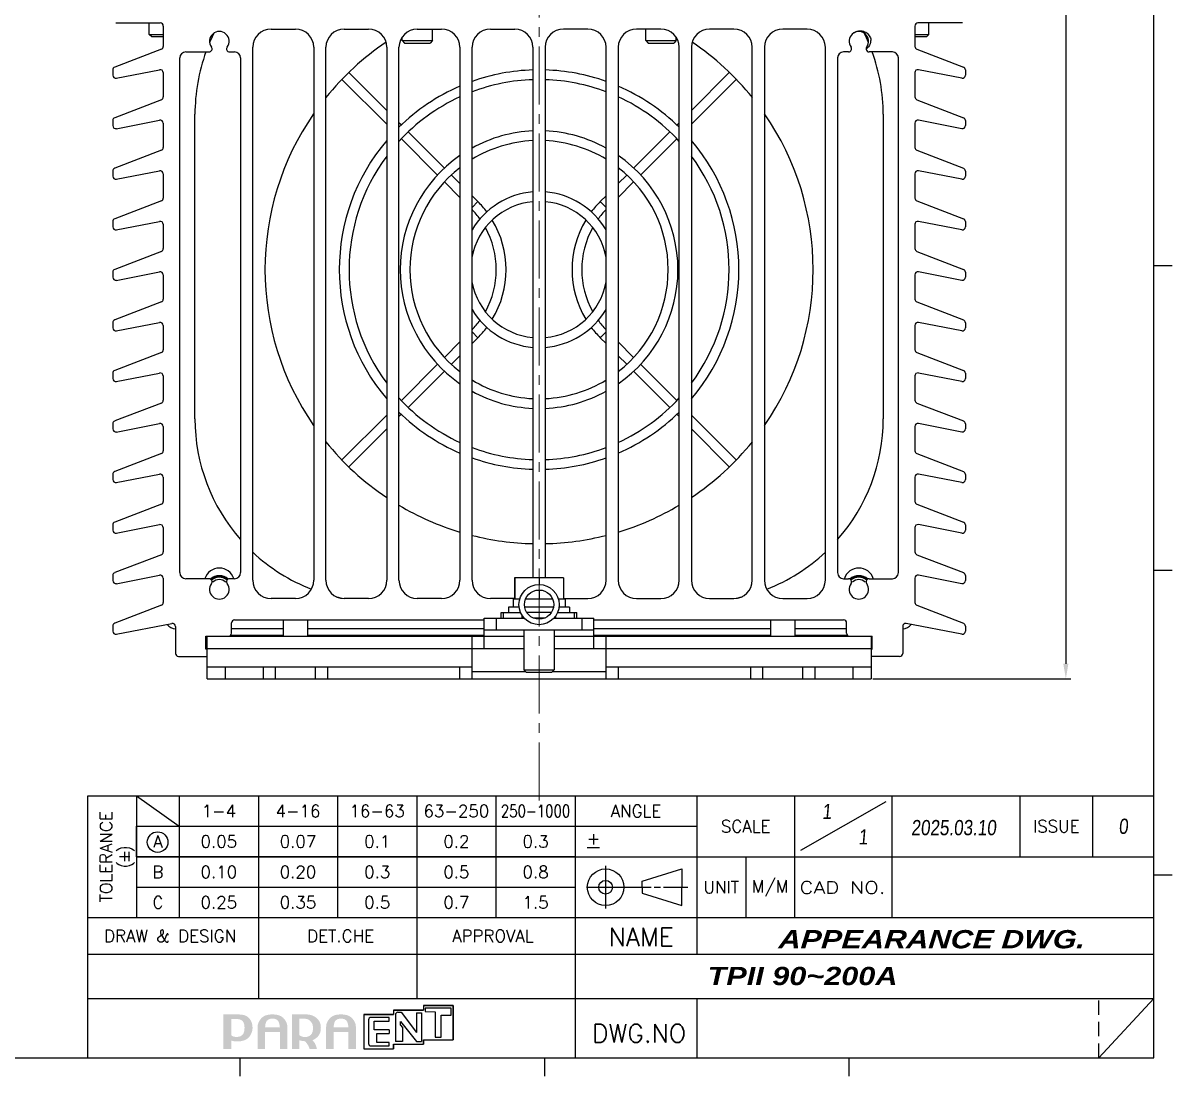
# Model space of a CAD drawing. Header units: millimetres. Extents: x 12659 to 13466, y -343 to 215.
# Drawn here: x 13277.3 to 13465.9, y -342.2 to -169.3 of the extents above; entities that cross this region are included whole.
import ezdxf
from ezdxf.enums import TextEntityAlignment as Align

# ---------------------------------------------------------------- set-up
doc = ezdxf.new("R2010")
doc.units = ezdxf.units.MM
doc.header["$PDMODE"] = 3
doc.header["$PDSIZE"] = 1
for name, pattern in [('CENTER2', [28.575, 19.05, -3.175, 3.175, -3.175]), ('CENTERX2', [101.6, 63.5, -12.7, 12.7, -12.7]), ('HIDDEN', [3.525, 2.35, -1.175])]:
    doc.linetypes.add(name, pattern=pattern)
doc.layers.get('0').update_dxf_attribs({"linetype": 'CONTINUOUS'})
doc.layers.get('Defpoints').update_dxf_attribs({"linetype": 'CONTINUOUS'})
doc.layers.add('3', color=112, linetype='CENTERX2', lineweight=15)
doc.layers.add('Dim', color=1, linetype='CONTINUOUS')
doc.styles.add('N', font='arialbi.ttf', dxfattribs={"width": 0.8, "oblique": 5})
doc.styles.add('OMI-1', font='arial.ttf', dxfattribs={"oblique": 1})
doc.styles.add('SIM', font='simplex')
doc.dimstyles.new('1', dxfattribs={"dimtxt": 4, "dimasz": 2.5, "dimexe": 0.8, "dimexo": 0.3, "dimgap": 0.5, "dimtad": 1, "dimtoh": 1, "dimdec": 1, "dimzin": 0, "dimdsep": 46, "dimtxsty": 'OMI-1', "dimcen": 0, "dimclrd": 256, "dimclre": 256, "dimclrt": 256, "dimadec": 0, "dimazin": 0, "dimtfac": 0.8, "dimtdec": 1, "dimtix": 1, "dimtmove": 0, "dimatfit": 3, "dimfxl": 1, "dimtolj": 1, "dimtzin": 0, "dimarcsym": 0})

# ---------------------------------------------------------------- blocks, each defined once
blk = doc.blocks.new('*D6282')
at = {"layer": 'Defpoints', "color": 0}
for p in [(13375.5, -25.98), (13416.5, -276.97), (13448.49, -276.97)]:
    blk.add_point(p, dxfattribs=at)
at = {"layer": 'Dim', "lineweight": -2}
for p, q in [((13375.8, -25.98), (13449.29, -25.98)), ((13448.49, -28.48), (13448.49, -274.47)), ((13416.8, -276.97), (13449.29, -276.97))]:
    blk.add_line(p, q, dxfattribs=at)
at = {"layer": 'Dim'}
for points in [[(13448.9, -28.48), (13448.07, -28.48), (13448.49, -25.98)], [(13448.07, -274.47), (13448.9, -274.47), (13448.49, -276.97)]]:
    blk.add_solid(points, dxfattribs=at)
at = {"layer": 'Dim', "insert": (13445.95, -151.48), "char_height": 4, "attachment_point": 5, "rotation": 90, "style": 'OMI-1'}
blk.add_mtext('\\A1;251.0', dxfattribs=at)

msp = doc.modelspace()

# ---------------------------------------------------------------- hatches: boundary and pattern name
h = msp.add_hatch(color=256)
edge = h.paths.add_edge_path()
edge.add_spline(control_points=[(13313.35, -335.35), (13313.14, -335.59), (13312.82, -335.75), (13312.34, -335.75), (13312.23, -335.75), (13312.06, -335.73), (13311.86, -335.69), (13311.65, -335.64), (13311.54, -335.53), (13311.49, -335.48), (13311.49, -335.41), (13311.49, -332.96), (13311.49, -332.81), (13311.63, -332.81), (13312.4, -332.81), (13312.4, -332.81), (13312.84, -332.81), (13313.13, -332.93), (13313.35, -333.18), (13313.57, -333.43), (13313.64, -333.85), (13313.64, -334.22), (13313.64, -334.6), (13313.57, -335.11), (13313.35, -335.35)], knot_values=[0, 0, 0, 0, 1, 1, 1, 2, 2, 2, 3, 3, 3, 4, 4, 4, 5, 5, 5, 6, 6, 6, 7, 7, 7, 8, 8, 8, 8], degree=3, periodic=0)
edge = h.paths.add_edge_path(flags=16)
edge.add_spline(control_points=[(13312.44, -332.05), (13312.44, -332.05), (13310.36, -332.05), (13310.36, -332.05), (13310.36, -332.05), (13310.17, -332.05), (13310.17, -332.05), (13310.17, -332.05), (13310.17, -337.7), (13310.17, -337.7), (13310.17, -337.7), (13311.49, -337.7), (13311.49, -337.7), (13311.49, -337.7), (13311.49, -336.52), (13311.49, -336.34), (13311.62, -336.38), (13311.79, -336.47), (13312.4, -336.49), (13313.03, -336.51), (13313.96, -336.3), (13314.37, -335.8), (13314.76, -335.32), (13314.96, -334.79), (13314.96, -334.23), (13314.96, -333.57), (13314.74, -333.01), (13314.29, -332.56), (13313.85, -332.12), (13313.22, -332.05), (13312.44, -332.05)], knot_values=[0, 0, 0, 0, 1, 1, 1, 2, 2, 2, 3, 3, 3, 4, 4, 4, 5, 5, 5, 6, 6, 6, 7, 7, 7, 8, 8, 8, 9, 9, 9, 10, 10, 10, 10], degree=3, periodic=0)
h = msp.add_hatch(color=256)
edge = h.paths.add_edge_path()
edge.add_spline(control_points=[(13319.44, -334.19), (13319.29, -334.19), (13317.04, -334.19), (13317.02, -334.19), (13317.02, -334.19), (13317.02, -334.17), (13317.02, -334.17), (13317.02, -333.86), (13317.11, -333.32), (13317.3, -333.1), (13317.48, -332.9), (13317.8, -332.73), (13318.21, -332.73), (13318.62, -332.73), (13318.91, -332.86), (13319.12, -333.06), (13319.32, -333.27), (13319.44, -333.86), (13319.44, -334.17), (13319.44, -334.17), (13319.44, -334.18), (13319.44, -334.19)], knot_values=[0, 0, 0, 0, 1, 1, 1, 2, 2, 2, 3, 3, 3, 4, 4, 4, 5, 5, 5, 6, 6, 6, 7, 7, 7, 7], degree=3, periodic=0)
edge = h.paths.add_edge_path(flags=16)
edge.add_spline(control_points=[(13318.21, -332.05), (13317.31, -332.05), (13316.74, -332.28), (13316.36, -332.73), (13315.98, -333.18), (13315.79, -333.56), (13315.79, -334.09), (13315.79, -334.09), (13315.79, -337.7), (13315.79, -337.7), (13315.79, -337.7), (13317.02, -337.7), (13317.02, -337.7), (13317.02, -337.7), (13317.02, -336.01), (13317.02, -334.91), (13317.04, -334.91), (13319.29, -334.91), (13319.44, -334.91), (13319.44, -335.05), (13319.44, -337.7), (13319.44, -337.7), (13319.44, -337.7), (13320.67, -337.7), (13320.67, -337.7), (13320.67, -337.7), (13320.67, -334.09), (13320.67, -334.09), (13320.67, -333.56), (13320.48, -333.18), (13320.1, -332.73), (13319.72, -332.28), (13319.11, -332.05), (13318.21, -332.05)], knot_values=[0, 0, 0, 0, 1, 1, 1, 2, 2, 2, 3, 3, 3, 4, 4, 4, 5, 5, 5, 6, 6, 6, 7, 7, 7, 8, 8, 8, 9, 9, 9, 10, 10, 10, 11, 11, 11, 11], degree=3, periodic=0)
h = msp.add_hatch(color=256)
edge = h.paths.add_edge_path()
edge.add_spline(control_points=[(13324.54, -335.4), (13324.28, -335.64), (13323.97, -335.76), (13323.53, -335.76), (13323.41, -335.76), (13323.25, -335.75), (13323.1, -335.69), (13322.97, -335.65), (13322.7, -335.5), (13322.66, -335.47), (13322.66, -335.39), (13322.66, -332.92), (13322.66, -332.77), (13322.8, -332.77), (13323.65, -332.77), (13323.65, -332.77), (13324.04, -332.77), (13324.27, -332.97), (13324.52, -333.23), (13324.77, -333.48), (13324.89, -333.9), (13324.89, -334.25), (13324.89, -334.63), (13324.8, -335.17), (13324.54, -335.4)], knot_values=[0, 0, 0, 0, 1, 1, 1, 2, 2, 2, 3, 3, 3, 4, 4, 4, 5, 5, 5, 6, 6, 6, 7, 7, 7, 8, 8, 8, 8], degree=3, periodic=0)
edge = h.paths.add_edge_path(flags=16)
edge.add_spline(control_points=[(13323.69, -332.05), (13323.69, -332.05), (13321.61, -332.05), (13321.61, -332.05), (13321.61, -332.05), (13321.42, -332.05), (13321.42, -332.05), (13321.42, -332.05), (13321.42, -337.7), (13321.42, -337.7), (13321.42, -337.7), (13322.66, -337.7), (13322.66, -337.7), (13322.66, -337.7), (13322.66, -336.47), (13322.66, -336.29), (13322.8, -336.33), (13322.94, -336.37), (13323.06, -336.39), (13323.06, -336.39), (13323.45, -336.44), (13323.54, -336.45), (13323.75, -336.6), (13323.92, -336.88), (13324.04, -337.06), (13324.17, -337.26), (13324.32, -337.7), (13324.32, -337.7), (13324.32, -337.7), (13325.52, -337.7), (13325.52, -337.7), (13325.52, -337.7), (13325.35, -337.04), (13325.19, -336.78), (13325.09, -336.62), (13324.94, -336.46), (13324.77, -336.3), (13325.13, -336.15), (13325.48, -335.92), (13325.72, -335.63), (13326.05, -335.25), (13326.17, -334.79), (13326.17, -334.26), (13326.17, -333.54), (13325.98, -333.12), (13325.52, -332.69), (13325.07, -332.27), (13324.45, -332.05), (13323.69, -332.05)], knot_values=[0, 0, 0, 0, 1, 1, 1, 2, 2, 2, 3, 3, 3, 4, 4, 4, 5, 5, 5, 6, 6, 6, 7, 7, 7, 8, 8, 8, 9, 9, 9, 10, 10, 10, 11, 11, 11, 12, 12, 12, 13, 13, 13, 14, 14, 14, 15, 15, 15, 16, 16, 16, 16], degree=3, periodic=0)
h = msp.add_hatch(color=256)
edge = h.paths.add_edge_path()
edge.add_spline(control_points=[(13330.69, -334.19), (13330.54, -334.19), (13328.29, -334.19), (13328.27, -334.19), (13328.27, -334.19), (13328.27, -334.17), (13328.27, -334.17), (13328.27, -333.86), (13328.36, -333.32), (13328.55, -333.1), (13328.73, -332.9), (13329.05, -332.73), (13329.46, -332.73), (13329.87, -332.73), (13330.16, -332.86), (13330.37, -333.06), (13330.57, -333.27), (13330.69, -333.86), (13330.69, -334.17), (13330.69, -334.17), (13330.69, -334.18), (13330.69, -334.19)], knot_values=[0, 0, 0, 0, 1, 1, 1, 2, 2, 2, 3, 3, 3, 4, 4, 4, 5, 5, 5, 6, 6, 6, 7, 7, 7, 7], degree=3, periodic=0)
edge = h.paths.add_edge_path(flags=16)
edge.add_spline(control_points=[(13329.46, -332.05), (13328.56, -332.05), (13327.99, -332.28), (13327.61, -332.73), (13327.23, -333.18), (13327.04, -333.56), (13327.04, -334.09), (13327.04, -334.09), (13327.04, -337.7), (13327.04, -337.7), (13327.04, -337.7), (13328.27, -337.7), (13328.27, -337.7), (13328.27, -337.7), (13328.27, -336.01), (13328.27, -334.91), (13328.29, -334.91), (13330.54, -334.91), (13330.69, -334.91), (13330.69, -335.05), (13330.69, -337.7), (13330.69, -337.7), (13330.69, -337.7), (13331.92, -337.7), (13331.92, -337.7), (13331.92, -337.7), (13331.92, -334.09), (13331.92, -334.09), (13331.92, -333.56), (13331.73, -333.18), (13331.35, -332.73), (13330.97, -332.28), (13330.36, -332.05), (13329.46, -332.05)], knot_values=[0, 0, 0, 0, 1, 1, 1, 2, 2, 2, 3, 3, 3, 4, 4, 4, 5, 5, 5, 6, 6, 6, 7, 7, 7, 8, 8, 8, 9, 9, 9, 10, 10, 10, 11, 11, 11, 11], degree=3, periodic=0)

# ---------------------------------------------------------------- linework, layer by layer
for p, q in [((13462.92, -339.16), (13462.92, 210.84)), ((13465.92, -209.16), (13462.92, -209.16)), ((13465.92, -259.16), (13462.92, -259.16)), ((13287.92, -339.16), (13287.92, -296.16)), ((13287.92, -296.16), (13462.92, -296.16)), ((13295.92, -296.16), (13302.92, -301.16)), ((13295.92, -296.16), (13295.92, -316.16)), ((13302.92, -296.16), (13302.92, -316.16)), ((13315.92, -296.16), (13315.92, -316.16)), ((13328.92, -296.16), (13328.92, -316.16)), ((13341.92, -296.16), (13341.92, -329.43)), ((13354.92, -296.16), (13354.92, -316.16)), ((13367.92, -296.16), (13367.92, -339.16)), ((13387.92, -296.16), (13387.92, -322.16)), ((13403.92, -296.16), (13403.92, -316.16)), ((13419.92, -296.16), (13419.92, -316.16)), ((13440.92, -296.16), (13440.92, -306.16)), ((13452.92, -306.16), (13452.92, -296.16)), ((13418.92, -297.16), (13404.92, -305.16)), ((13295.92, -301.16), (13387.92, -301.16)), ((13295.92, -301.16), (13367.92, -301.16)), ((13295.92, -306.16), (13295.92, -301.16)), ((13367.92, -301.16), (13367.92, -306.16)), ((13369.92, -304.66), (13371.92, -304.66)), ((13295.92, -306.16), (13462.92, -306.16)), ((13367.92, -306.16), (13295.92, -306.16)), ((13395.92, -306.16), (13395.92, -316.16)), ((13372.92, -307.66), (13372.92, -314.66)), ((13378.92, -310.16), (13385.42, -308.16)), ((13385.42, -308.16), (13385.42, -311.16)), ((13465.92, -309.16), (13462.92, -309.16)), ((13295.92, -311.16), (13367.92, -311.16)), ((13369.92, -311.16), (13380.42, -311.16)), ((13378.92, -311.16), (13378.92, -310.16)), ((13378.92, -311.16), (13378.92, -312.16)), ((13380.92, -311.16), (13381.92, -311.16)), ((13382.42, -311.16), (13386.42, -311.16)), ((13385.42, -314.16), (13385.42, -311.16)), ((13378.92, -312.16), (13385.42, -314.16)), ((13287.92, -316.16), (13462.92, -316.16)), ((13315.92, -316.16), (13315.92, -329.43)), ((13287.92, -322.16), (13367.92, -322.16)), ((13367.92, -322.16), (13462.92, -322.16)), ((13287.92, -329.43), (13462.92, -329.43)), ((13387.92, -329.43), (13387.92, -339.16)), ((13453.92, -339.16), (13462.92, -329.43)), ((13343, -331.33), (13338.12, -331.33)), ((13338.12, -331.33), (13338.12, -332.08)), ((13338.8, -331.7), (13339.38, -331.7)), ((13339.38, -331.7), (13341.87, -335)), ((13341.87, -331.77), (13342.71, -331.77)), ((13341.87, -331.77), (13341.87, -335)), ((13342.71, -331.77), (13342.71, -336.5)), ((13347.87, -330.58), (13343, -330.58)), ((13343, -330.58), (13343, -331.33)), ((13347.58, -331), (13343.3, -331)), ((13343.3, -331), (13343.3, -331.59)), ((13343.3, -331.59), (13344.93, -331.6)), ((13344.93, -331.6), (13344.94, -335.78)), ((13347.58, -332.15), (13347.58, -331)), ((13347.87, -336.2), (13347.87, -330.58)), ((13338.12, -332.08), (13333.25, -332.08)), ((13333.25, -332.08), (13333.25, -337.7)), ((13334.01, -332.95), (13334.01, -336.83)), ((13337.36, -332.55), (13334.41, -332.55)), ((13334.95, -334.6), (13334.95, -333.14)), ((13334.95, -333.14), (13337.36, -333.14)), ((13337.36, -333.14), (13337.36, -332.55)), ((13338.41, -332.1), (13338.41, -336.5)), ((13339.26, -333.19), (13341.86, -336.51)), ((13339.26, -333.8), (13339.26, -333.19)), ((13339.26, -333.8), (13339.57, -334.17)), ((13345.93, -335.78), (13345.93, -332.15)), ((13345.93, -332.15), (13347.58, -332.15)), ((13337.36, -334.6), (13334.95, -334.6)), ((13335.35, -336.64), (13335.35, -335.19)), ((13335.35, -335.19), (13337.36, -335.19)), ((13337.36, -334.6), (13337.36, -335.19)), ((13339.57, -334.17), (13339.58, -336.5)), ((13344.94, -335.78), (13345.93, -335.78)), ((13334.41, -337.23), (13337.36, -337.23)), ((13337.36, -336.64), (13335.35, -336.64)), ((13337.36, -337.23), (13337.36, -336.64)), ((13338.12, -337.7), (13338.12, -336.95)), ((13338.12, -336.95), (13343, -336.95)), ((13339.58, -336.5), (13338.41, -336.5)), ((13341.86, -336.51), (13342.71, -336.5)), ((13343, -336.95), (13343, -336.2)), ((13343, -336.2), (13347.87, -336.2)), ((12662.92, -339.16), (13462.92, -339.16)), ((13312.92, -342.16), (13312.92, -339.16)), ((13333.25, -337.7), (13338.12, -337.7)), ((13362.92, -342.16), (13362.92, -339.16)), ((13412.92, -342.16), (13412.92, -339.16))]:
    msp.add_line(p, q)
at = {"color": 7, "linetype": 'Continuous'}
for p, q in [((13292.5, -169.27), (13299.8, -169.27)), ((13298, -171.17), (13298, -169.27)), ((13300.3, -169.77), (13300.3, -173.11)), ((13423.7, -169.77), (13423.7, -173.11)), ((13431.5, -169.27), (13424.2, -169.27)), ((13426, -171.17), (13426, -169.27)), ((13298.4, -171.57), (13298, -171.17)), ((13298, -171.17), (13300.3, -171.17)), ((13300.3, -171.57), (13298.4, -171.57)), ((13318, -170.27), (13322, -170.27)), ((13330, -170.27), (13334, -170.27)), ((13339.5, -172.17), (13339.5, -171.62)), ((13342, -170.27), (13346, -170.27)), ((13344.5, -172.17), (13344.5, -170.27)), ((13354, -170.27), (13358, -170.27)), ((13370, -170.27), (13366, -170.27)), ((13382, -170.27), (13378, -170.27)), ((13379.5, -172.17), (13379.5, -170.27)), ((13384.5, -172.17), (13384.5, -171.62)), ((13394, -170.27), (13390, -170.27)), ((13406, -170.27), (13402, -170.27)), ((13423.7, -171.17), (13426, -171.17)), ((13425.6, -171.57), (13423.7, -171.57)), ((13425.6, -171.57), (13426, -171.17)), ((13315, -260.77), (13315, -173.27)), ((13325, -173.27), (13325, -260.77)), ((13327, -260.77), (13327, -173.27)), ((13337, -173.27), (13337, -260.77)), ((13339, -260.77), (13339, -173.27)), ((13339.5, -172.17), (13339.9, -172.57)), ((13339.5, -172.17), (13344.5, -172.17)), ((13339.9, -172.57), (13344.1, -172.57)), ((13344.5, -172.17), (13344.1, -172.57)), ((13349, -173.27), (13349, -260.77)), ((13351, -260.77), (13351, -173.27)), ((13361, -173.27), (13361, -260.37)), ((13363, -173.27), (13363, -260.37)), ((13373, -260.77), (13373, -173.27)), ((13375, -173.27), (13375, -260.77)), ((13379.5, -172.17), (13384.5, -172.17)), ((13379.5, -172.17), (13379.9, -172.57)), ((13379.9, -172.57), (13384.1, -172.57)), ((13384.5, -172.17), (13384.1, -172.57)), ((13385, -260.77), (13385, -173.27)), ((13387, -173.27), (13387, -260.77)), ((13397, -260.77), (13397, -173.27)), ((13399, -173.27), (13399, -260.77)), ((13409, -260.77), (13409, -173.27)), ((13299.98, -173.58), (13292.32, -176.52)), ((13303, -259.52), (13303, -175.02)), ((13304, -174.02), (13307.81, -174.02)), ((13311.18, -174.02), (13312, -174.02)), ((13313, -175.02), (13313, -259.52)), ((13411, -175.02), (13411, -259.52)), ((13412.81, -174.02), (13412, -174.02)), ((13420, -174.02), (13416.18, -174.02)), ((13421, -259.52), (13421, -175.02)), ((13424.02, -173.58), (13431.68, -176.52)), ((13292, -176.99), (13292, -177.83)), ((13292.59, -178.33), (13299.7, -176.94)), ((13431.4, -178.33), (13424.29, -176.94)), ((13432, -176.99), (13432, -177.83)), ((13300.3, -177.43), (13300.3, -181.41)), ((13337, -185.9), (13329.63, -178.54)), ((13337, -183.64), (13330.76, -177.41)), ((13387, -183.64), (13393.23, -177.41)), ((13387, -185.9), (13394.36, -178.54)), ((13423.7, -177.43), (13423.7, -181.41)), ((13299.98, -181.88), (13292.32, -184.82)), ((13424.02, -181.88), (13431.68, -184.82)), ((13305.5, -234.27), (13305.5, -184.27)), ((13418.5, -184.27), (13418.5, -234.27)), ((13292, -185.29), (13292, -186.13)), ((13292.59, -186.63), (13299.7, -185.24)), ((13300.3, -185.73), (13300.3, -189.71)), ((13339.39, -186.04), (13339, -185.64)), ((13384.6, -186.04), (13385, -185.64)), ((13423.7, -185.73), (13423.7, -189.71)), ((13431.4, -186.63), (13424.29, -185.24)), ((13432, -185.29), (13432, -186.13)), ((13345.34, -194.24), (13339.39, -188.3)), ((13346.47, -193.11), (13340.52, -187.17)), ((13377.52, -193.11), (13383.47, -187.17)), ((13378.66, -194.24), (13384.6, -188.3)), ((13299.98, -190.18), (13292.32, -193.12)), ((13424.02, -190.18), (13431.68, -193.12)), ((13292, -193.59), (13292, -194.43)), ((13292.59, -194.93), (13299.7, -193.54)), ((13300.3, -194.03), (13300.3, -198.01)), ((13349, -195.64), (13347.6, -194.24)), ((13375, -195.64), (13376.39, -194.24)), ((13423.7, -194.03), (13423.7, -198.01)), ((13431.4, -194.93), (13424.29, -193.54)), ((13432, -193.59), (13432, -194.43)), ((13349, -197.9), (13346.47, -195.38)), ((13375, -197.9), (13377.52, -195.38)), ((13351.96, -198.6), (13351, -197.64)), ((13372.04, -198.6), (13373, -197.64)), ((13299.98, -198.48), (13292.32, -201.42)), ((13351.96, -198.6), (13351, -199.56)), ((13372.04, -198.6), (13373, -199.56)), ((13424.02, -198.48), (13431.68, -201.42)), ((13292.59, -203.23), (13299.7, -201.84)), ((13431.4, -203.23), (13424.29, -201.84)), ((13292, -201.89), (13292, -202.73)), ((13300.3, -202.33), (13300.3, -206.31)), ((13423.7, -202.33), (13423.7, -206.31)), ((13432, -201.89), (13432, -202.73)), ((13299.98, -206.78), (13292.32, -209.72)), ((13424.02, -206.78), (13431.68, -209.72)), ((13292, -210.19), (13292, -211.03)), ((13292.59, -211.53), (13299.7, -210.14)), ((13300.3, -210.63), (13300.3, -214.61)), ((13423.7, -210.63), (13423.7, -214.61)), ((13431.4, -211.53), (13424.29, -210.14)), ((13432, -210.19), (13432, -211.03)), ((13299.98, -215.08), (13292.32, -218.02)), ((13424.02, -215.08), (13431.68, -218.02)), ((13292, -218.49), (13292, -219.33)), ((13292.59, -219.83), (13299.7, -218.44)), ((13431.4, -219.83), (13424.29, -218.44)), ((13432, -218.49), (13432, -219.33)), ((13300.3, -218.93), (13300.3, -222.91)), ((13351.96, -220.95), (13351, -219.99)), ((13372.04, -220.95), (13373, -219.99)), ((13423.7, -218.93), (13423.7, -222.91)), ((13349, -221.64), (13346.47, -224.17)), ((13351.96, -220.95), (13351, -221.9)), ((13372.04, -220.95), (13373, -221.9)), ((13375, -221.64), (13377.52, -224.17)), ((13299.98, -223.38), (13292.32, -226.32)), ((13349, -223.9), (13347.6, -225.3)), ((13375, -223.9), (13376.39, -225.3)), ((13424.02, -223.38), (13431.68, -226.32)), ((13345.34, -225.3), (13339.39, -231.24)), ((13378.66, -225.3), (13384.6, -231.24)), ((13292, -226.79), (13292, -227.63)), ((13292.59, -228.13), (13299.7, -226.74)), ((13300.3, -227.23), (13300.3, -231.21)), ((13346.47, -226.43), (13340.52, -232.38)), ((13377.52, -226.43), (13383.47, -232.38)), ((13423.7, -227.23), (13423.7, -231.21)), ((13431.4, -228.13), (13424.29, -226.74)), ((13432, -226.79), (13432, -227.63)), ((13299.98, -231.68), (13292.32, -234.62)), ((13424.02, -231.68), (13431.68, -234.62)), ((13337, -233.64), (13329.63, -241)), ((13339.39, -233.51), (13339, -233.9)), ((13384.6, -233.51), (13385, -233.9)), ((13387, -233.64), (13394.36, -241)), ((13292, -235.09), (13292, -235.93)), ((13292.59, -236.43), (13299.7, -235.04)), ((13300.3, -235.53), (13300.3, -239.51)), ((13423.7, -235.53), (13423.7, -239.51)), ((13431.4, -236.43), (13424.29, -235.04)), ((13432, -235.09), (13432, -235.93)), ((13337, -235.9), (13330.76, -242.14)), ((13387, -235.9), (13393.23, -242.14)), ((13299.98, -239.98), (13292.32, -242.92)), ((13424.02, -239.98), (13431.68, -242.92)), ((13292.59, -244.73), (13299.7, -243.34)), ((13431.4, -244.73), (13424.29, -243.34)), ((13292, -243.39), (13292, -244.23)), ((13300.3, -243.83), (13300.3, -247.81)), ((13423.7, -243.83), (13423.7, -247.81)), ((13432, -243.39), (13432, -244.23)), ((13299.98, -248.28), (13292.32, -251.22)), ((13424.02, -248.28), (13431.68, -251.22)), ((13292, -251.69), (13292, -252.53)), ((13292.59, -253.03), (13299.7, -251.64)), ((13300.3, -252.13), (13300.3, -256.11)), ((13423.7, -252.13), (13423.7, -256.11)), ((13431.4, -253.03), (13424.29, -251.64)), ((13432, -251.69), (13432, -252.53)), ((13299.98, -256.58), (13292.32, -259.52)), ((13424.02, -256.58), (13431.68, -259.52)), ((13292, -259.99), (13292, -260.83)), ((13292.59, -261.33), (13299.7, -259.94)), ((13310.43, -260.34), (13310.37, -260.47)), ((13413.56, -260.34), (13413.62, -260.47)), ((13431.4, -261.33), (13424.29, -259.94)), ((13432, -259.99), (13432, -260.83)), ((13300.3, -260.43), (13300.3, -264.41)), ((13307.81, -260.52), (13304, -260.52)), ((13312, -260.52), (13311.18, -260.52)), ((13412, -260.52), (13412.81, -260.52)), ((13416.18, -260.52), (13420, -260.52)), ((13423.7, -260.43), (13423.7, -264.41)), ((13322, -263.77), (13318, -263.77)), ((13334, -263.77), (13330, -263.77)), ((13346, -263.77), (13342, -263.77)), ((13358, -263.77), (13354, -263.77)), ((13366, -263.77), (13370, -263.77)), ((13378, -263.77), (13382, -263.77)), ((13390, -263.77), (13394, -263.77)), ((13402, -263.77), (13406, -263.77)), ((13299.98, -264.88), (13292.32, -267.82)), ((13424.02, -264.88), (13431.68, -267.82)), ((13292.59, -269.63), (13301.7, -267.86)), ((13311.5, -269.47), (13311.5, -267.77)), ((13312, -267.27), (13353, -267.27)), ((13320, -267.27), (13320, -269.97)), ((13324, -267.27), (13324, -269.97)), ((13353, -266.97), (13359.54, -266.97)), ((13353, -271.97), (13353, -266.97)), ((13355, -268.97), (13355, -266.97)), ((13364.46, -266.97), (13371, -266.97)), ((13369, -266.97), (13369, -268.97)), ((13371, -271.97), (13371, -266.97)), ((13371, -267.27), (13412, -267.27)), ((13400, -267.27), (13400, -269.97)), ((13404, -267.27), (13404, -269.97)), ((13412.5, -269.47), (13412.5, -267.77)), ((13431.4, -269.63), (13422.29, -267.86)), ((13292, -268.29), (13292, -269.13)), ((13302.3, -268.35), (13302.3, -272.77)), ((13311.39, -269.77), (13320, -269.77)), ((13320, -268.77), (13311.5, -268.77)), ((13353, -268.77), (13324, -268.77)), ((13324, -269.77), (13353, -269.77)), ((13371, -268.97), (13353, -268.97)), ((13400, -268.77), (13371, -268.77)), ((13371, -269.77), (13400, -269.77)), ((13412.5, -268.77), (13404, -268.77)), ((13404, -269.77), (13412.6, -269.77)), ((13421.7, -268.35), (13421.7, -272.77)), ((13432, -268.29), (13432, -269.13)), ((13307.3, -269.97), (13359.5, -269.97)), ((13307.3, -272.07), (13307.3, -269.97)), ((13307.5, -276.97), (13307.5, -269.97)), ((13351, -276.97), (13351, -269.97)), ((13364.5, -269.97), (13416.7, -269.97)), ((13373, -276.97), (13373, -269.97)), ((13416.5, -269.97), (13416.5, -276.97)), ((13416.7, -272.07), (13416.7, -269.97)), ((13302.8, -273.27), (13307.5, -273.27)), ((13307.5, -272.07), (13307.3, -272.07)), ((13307.5, -271.97), (13359.5, -271.97)), ((13364.5, -271.97), (13416.5, -271.97)), ((13416.5, -272.07), (13416.7, -272.07)), ((13421.2, -273.27), (13416.5, -273.27)), ((13307.5, -274.97), (13351, -274.97)), ((13310.5, -276.97), (13310.5, -274.97)), ((13316.75, -276.97), (13316.75, -274.97)), ((13318.75, -276.97), (13318.75, -274.97)), ((13325.25, -274.97), (13325.25, -276.97)), ((13327.25, -274.97), (13327.25, -276.97)), ((13349, -276.97), (13349, -274.97)), ((13373, -274.97), (13416.5, -274.97)), ((13375, -274.97), (13375, -276.97)), ((13396.75, -276.97), (13396.75, -274.97)), ((13398.75, -276.97), (13398.75, -274.97)), ((13405.25, -274.97), (13405.25, -276.97)), ((13407.25, -274.97), (13407.25, -276.97)), ((13413.5, -274.97), (13413.5, -276.97)), ((13307.5, -276.97), (13416.5, -276.97)), ((13351, -275.77), (13359.8, -275.77)), ((13364.2, -275.77), (13373, -275.77))]:
    msp.add_line(p, q, dxfattribs=at)
at = {"color": 4, "linetype": 'Continuous'}
for p, q in [((13366, -260.37), (13357.99, -260.37)), ((13357.99, -260.37), (13357.99, -263.87)), ((13358, -260.37), (13358, -263.87)), ((13362.01, -260.37), (13362.01, -261.47)), ((13366, -260.37), (13366, -263.87)), ((13358.82, -263.87), (13357.72, -263.87)), ((13357.72, -263.87), (13357.72, -265.17)), ((13357.72, -263.87), (13357.72, -265.17)), ((13364.22, -263.87), (13359.77, -263.87)), ((13362.01, -262.37), (13362.01, -263.87)), ((13366.3, -263.87), (13365.17, -263.87)), ((13366.3, -263.87), (13366.3, -265.17)), ((13358.72, -265.17), (13357, -265.17)), ((13357, -265.17), (13357, -266.07)), ((13364.36, -265.17), (13359.63, -265.17)), ((13367, -265.17), (13365.27, -265.17)), ((13367, -265.17), (13367, -266.07)), ((13355.8, -266.07), (13358.96, -266.07)), ((13355.8, -266.97), (13355.8, -266.07)), ((13356.15, -266.97), (13356.15, -266.07)), ((13359.25, -266.97), (13359.25, -266.6)), ((13364.01, -266.07), (13359.98, -266.07)), ((13362.95, -266.97), (13361.04, -266.97)), ((13364.75, -266.97), (13364.75, -266.6)), ((13365.03, -266.07), (13368.2, -266.07)), ((13367.84, -266.97), (13367.84, -266.07)), ((13368.2, -266.97), (13368.2, -266.07)), ((13359.5, -268.97), (13359.5, -275.47)), ((13364.5, -268.97), (13364.5, -275.47)), ((13359.5, -275.47), (13364.5, -275.47)), ((13359.9, -275.87), (13359.5, -275.47)), ((13359.9, -275.87), (13364.1, -275.87)), ((13364.1, -275.87), (13364.5, -275.47))]:
    msp.add_line(p, q, dxfattribs=at)
at = {"linetype": 'HIDDEN'}
msp.add_line((13453.92, -339.16), (13453.92, -329.43), dxfattribs=at)
at = {"color": 3}
for p, q in [((13338.12, -331.33), (13338.12, -332.08)), ((13338.12, -331.33), (13343, -331.33)), ((13343, -330.58), (13343, -331.33)), ((13343, -330.58), (13347.87, -330.58)), ((13347.87, -330.58), (13347.87, -336.2)), ((13333.25, -332.08), (13333.25, -337.7)), ((13333.25, -332.08), (13338.12, -332.08)), ((13338.12, -336.95), (13338.12, -337.7)), ((13338.12, -336.95), (13343, -336.95)), ((13343, -336.2), (13343, -336.95)), ((13343, -336.2), (13347.87, -336.2)), ((13333.25, -337.7), (13338.12, -337.7))]:
    msp.add_line(p, q, dxfattribs=at)
at = {"color": 4, "linetype": 'Continuous'}
for radius in [3.3, 2.4]:
    msp.add_circle((13362, -264.77), radius, dxfattribs=at)
for centre, radius in [((13299.37, -303.76), 1.69), ((13372.92, -311.16), 3), ((13372.92, -311.16), 1.12)]:
    msp.add_circle(centre, radius)
at = {"color": 7, "linetype": 'Continuous'}
for centre, radius, start, end in [((13299.8, -169.77), 0.5, 0, 90), ((13424.2, -169.77), 0.5, 90, 180), ((13309.5, -172.27), 1.6, 323.4704, 216.5296), ((13335.5, -184.27), 30, 153.5323, 156.918), ((13318, -173.27), 3, 90, 180), ((13322, -173.27), 3, 0, 90), ((13330, -173.27), 3, 90, 180), ((13334, -173.27), 3, 0, 90), ((13342, -173.27), 3, 90, 180), ((13346, -173.27), 3, 0, 90), ((13354, -173.27), 3, 90, 180), ((13358, -173.27), 3, 0, 90), ((13366, -173.27), 3, 90, 180), ((13370, -173.27), 3, 0, 90), ((13378, -173.27), 3, 90, 180), ((13382, -173.27), 3, 0, 90), ((13390, -173.27), 3, 90, 180), ((13394, -173.27), 3, 0, 90), ((13402, -173.27), 3, 90, 180), ((13406, -173.27), 3, 0, 90), ((13414.5, -172.27), 1.6, 323.4704, 216.5296), ((13388.5, -184.27), 30, 23.0796, 26.4621), ((13299.8, -173.11), 0.5, 291, 0), ((13307.81, -173.52), 0.5, 270, 36.5296), ((13311.18, -173.52), 0.5, 143.4704, 270), ((13362, -209.77), 45, 123.9531, 141.1117), ((13362, -209.77), 45, 38.8883, 56.0469), ((13412.81, -173.52), 0.5, 270, 36.5296), ((13416.18, -173.52), 0.5, 143.4704, 184.6475), ((13414.66, -172.13), 1.76, 305.5332, 315.1554), ((13424.2, -173.11), 0.5, 180, 249), ((13304, -175.02), 1, 90, 180), ((13335.5, -184.27), 30, 160, 180), ((13312, -175.02), 1, 0, 90), ((13412, -175.02), 1, 90, 180), ((13416.18, -173.52), 0.5, 184.7536, 270), ((13388.5, -184.27), 30, 0, 20), ((13420, -175.02), 1, 0, 90), ((13292.5, -176.99), 0.5, 111, 180), ((13299.8, -177.43), 0.5, 0, 101), ((13362, -209.77), 32.8, 91.749, 109.6001), ((13362, -209.77), 32.8, 70.3999, 88.251), ((13424.2, -177.43), 0.5, 79, 180), ((13431.5, -176.99), 0.5, 0, 69), ((13292.5, -177.83), 0.5, 180, 281), ((13362, -209.77), 31.2, 91.8387, 110.6541), ((13362, -209.77), 31.2, 69.3459, 88.1613), ((13431.5, -177.83), 0.5, 259, 0), ((13362, -209.77), 32.8, 113.3699, 134.5423), ((13362, -209.77), 32.8, 45.4577, 66.6301), ((13299.8, -181.41), 0.5, 291, 0), ((13362, -209.77), 31.2, 114.6308, 137.5512), ((13362, -209.77), 31.2, 42.4488, 65.3692), ((13424.2, -181.41), 0.5, 180, 249), ((13292.5, -185.29), 0.5, 111, 180), ((13362, -209.77), 45, 145.3593, 214.6407), ((13362, -209.77), 45, 325.3593, 34.6407), ((13431.5, -185.29), 0.5, 0, 69), ((13292.5, -186.13), 0.5, 180, 281), ((13299.8, -185.73), 0.5, 0, 101), ((13424.2, -185.73), 0.5, 79, 180), ((13431.5, -186.13), 0.5, 259, 0), ((13362, -209.77), 32.8, 139.6734, 220.3266), ((13362, -209.77), 21.2, 92.707, 121.2973), ((13362, -209.77), 22.8, 92.517, 118.8641), ((13362, -209.77), 22.8, 61.1359, 87.483), ((13362, -209.77), 21.2, 58.7027, 87.293), ((13362, -209.77), 32.8, 319.6734, 40.3266), ((13299.8, -189.71), 0.5, 291, 0), ((13424.2, -189.71), 0.5, 180, 249), ((13362, -209.77), 31.2, 143.3176, 216.6824), ((13362, -209.77), 22.8, 124.7923, 235.2077), ((13362, -209.77), 22.8, 304.7923, 55.2077), ((13362, -209.77), 31.2, 323.3176, 36.6824), ((13292.5, -193.59), 0.5, 111, 180), ((13299.8, -194.03), 0.5, 0, 101), ((13362, -209.77), 21.2, 127.8631, 232.1369), ((13362, -209.77), 21.2, 307.8631, 52.1369), ((13424.2, -194.03), 0.5, 79, 180), ((13431.5, -193.59), 0.5, 0, 69), ((13292.5, -194.43), 0.5, 180, 281), ((13431.5, -194.43), 0.5, 259, 0), ((13299.8, -198.01), 0.5, 291, 0), ((13362, -209.77), 12.8, 94.4856, 149.3564), ((13362, -209.77), 12.8, 30.6436, 85.5144), ((13424.2, -198.01), 0.5, 180, 249), ((13362, -209.77), 11.2, 95.1264, 169.612), ((13340.78, -209.77), 14.2, 35.8488, 43.9644), ((13340.78, -209.77), 15.8, 36.8602, 45), ((13362, -209.77), 11.2, 10.388, 84.8736), ((13383.21, -209.77), 15.8, 135, 143.1398), ((13383.21, -209.77), 14.2, 136.0356, 144.1512), ((13292.5, -201.89), 0.5, 111, 180), ((13299.8, -202.33), 0.5, 0, 101), ((13340.78, -209.77), 15.8, 328.9921, 31.0079), ((13383.21, -209.77), 15.8, 148.9921, 211.0079), ((13424.2, -202.33), 0.5, 79, 180), ((13431.5, -201.89), 0.5, 0, 69), ((13292.5, -202.73), 0.5, 180, 281), ((13340.78, -209.77), 14.2, 330.8977, 29.1023), ((13383.21, -209.77), 14.2, 150.8977, 209.1023), ((13431.5, -202.73), 0.5, 259, 0), ((13299.8, -206.31), 0.5, 291, 0), ((13424.2, -206.31), 0.5, 180, 249), ((13292.5, -210.19), 0.5, 111, 180), ((13292.5, -211.03), 0.5, 180, 281), ((13299.8, -210.63), 0.5, 0, 101), ((13424.2, -210.63), 0.5, 79, 180), ((13431.5, -211.03), 0.5, 259, 0), ((13431.5, -210.19), 0.5, 0, 69), ((13362, -209.77), 11.2, 190.388, 264.8736), ((13362, -209.77), 11.2, 275.1264, 349.612), ((13299.8, -214.61), 0.5, 291, 0), ((13424.2, -214.61), 0.5, 180, 249), ((13362, -209.77), 12.8, 210.6436, 265.5144), ((13362, -209.77), 12.8, 274.4856, 329.3564), ((13292.5, -218.49), 0.5, 111, 180), ((13299.8, -218.93), 0.5, 0, 101), ((13340.78, -209.77), 14.2, 316.0356, 324.1512), ((13383.21, -209.77), 14.2, 215.8488, 223.9644), ((13424.2, -218.93), 0.5, 79, 180), ((13431.5, -218.49), 0.5, 0, 69), ((13292.5, -219.33), 0.5, 180, 281), ((13340.78, -209.77), 15.8, 315, 323.1398), ((13383.21, -209.77), 15.8, 216.8602, 225), ((13431.5, -219.33), 0.5, 259, 0), ((13299.8, -222.91), 0.5, 291, 0), ((13424.2, -222.91), 0.5, 180, 249), ((13292.5, -226.79), 0.5, 111, 180), ((13431.5, -226.79), 0.5, 0, 69), ((13292.5, -227.63), 0.5, 180, 281), ((13299.8, -227.23), 0.5, 0, 101), ((13362, -209.77), 21.2, 238.7027, 267.293), ((13362, -209.77), 21.2, 272.707, 301.2973), ((13424.2, -227.23), 0.5, 79, 180), ((13431.5, -227.63), 0.5, 259, 0), ((13362, -209.77), 22.8, 241.1359, 267.483), ((13362, -209.77), 22.8, 272.517, 298.8641), ((13299.8, -231.21), 0.5, 291, 0), ((13362, -209.77), 31.2, 222.4488, 245.3692), ((13362, -209.77), 31.2, 294.6308, 317.5512), ((13424.2, -231.21), 0.5, 180, 249), ((13362, -209.77), 32.8, 225.4577, 246.6301), ((13362, -209.77), 32.8, 293.3699, 314.5423), ((13292.5, -235.09), 0.5, 111, 180), ((13299.8, -235.53), 0.5, 0, 101), ((13335.5, -234.27), 30, 180, 221.3564), ((13388.5, -234.27), 30, 318.6436, 0), ((13424.2, -235.53), 0.5, 79, 180), ((13431.5, -235.09), 0.5, 0, 69), ((13292.5, -235.93), 0.5, 180, 281), ((13431.5, -235.93), 0.5, 259, 0), ((13299.8, -239.51), 0.5, 291, 0), ((13362, -209.77), 45, 218.8883, 236.2177), ((13362, -209.77), 31.2, 249.3459, 268.1613), ((13362, -209.77), 31.2, 271.8387, 290.6541), ((13362, -209.77), 45, 303.7823, 321.1117), ((13424.2, -239.51), 0.5, 180, 249), ((13362, -209.77), 32.8, 250.3999, 268.251), ((13362, -209.77), 32.8, 271.749, 289.6001), ((13292.5, -243.39), 0.5, 111, 180), ((13299.8, -243.83), 0.5, 0, 101), ((13424.2, -243.83), 0.5, 79, 180), ((13431.5, -243.39), 0.5, 0, 69), ((13292.5, -244.23), 0.5, 180, 281), ((13431.5, -244.23), 0.5, 259, 0), ((13299.8, -247.81), 0.5, 291, 0), ((13362, -209.77), 45, 239.2491, 253.1954), ((13362, -209.77), 45, 286.8046, 300.7509), ((13424.2, -247.81), 0.5, 180, 249), ((13292.5, -251.69), 0.5, 111, 180), ((13292.5, -252.53), 0.5, 180, 281), ((13299.8, -252.13), 0.5, 0, 101), ((13424.2, -252.13), 0.5, 79, 180), ((13431.5, -252.53), 0.5, 259, 0), ((13431.5, -251.69), 0.5, 0, 69), ((13362, -209.77), 45, 255.8436, 268.7287), ((13362, -209.77), 45, 271.2713, 284.1564), ((13299.8, -256.11), 0.5, 291, 0), ((13335.5, -234.27), 30, 226.8514, 248.746), ((13388.5, -234.27), 30, 291.254, 313.1486), ((13424.2, -256.11), 0.5, 180, 249), ((13292.5, -259.99), 0.5, 111, 180), ((13299.8, -260.43), 0.5, 0, 101), ((13304, -259.52), 1, 180, 270), ((13309.5, -261.27), 2.5, 18, 162), ((13309.5, -262.27), 2.25, 49.2114, 130.7886), ((13309.5, -262.27), 2.15, 50.0246, 129.9754), ((13309.5, -262.27), 2, 51.4275, 128.5725), ((13312, -259.52), 1, 270, 0), ((13412, -259.52), 1, 180, 270), ((13414.5, -261.27), 2.5, 18, 162), ((13414.5, -262.27), 2.25, 49.2114, 130.7886), ((13414.5, -262.27), 2.15, 50.0246, 129.9754), ((13414.5, -262.27), 2, 51.4275, 128.5725), ((13420, -259.52), 1, 270, 0), ((13424.2, -260.43), 0.5, 79, 180), ((13431.5, -259.99), 0.5, 0, 69), ((13292.5, -260.83), 0.5, 180, 281), ((13307.81, -261.02), 0.5, 323.4704, 90), ((13309.5, -262.27), 1.6, 143.4704, 36.5296), ((13309.5, -262.27), 1.6, 48.4583, 131.5417), ((13311.18, -261.02), 0.5, 90, 216.5296), ((13318, -260.77), 3, 180, 270), ((13322, -260.77), 3, 270, 0), ((13330, -260.77), 3, 180, 270), ((13334, -260.77), 3, 270, 0), ((13342, -260.77), 3, 180, 270), ((13346, -260.77), 3, 270, 0), ((13354, -260.77), 3, 180, 270), ((13370, -260.77), 3, 270, 0), ((13378, -260.77), 3, 180, 270), ((13382, -260.77), 3, 270, 0), ((13390, -260.77), 3, 180, 270), ((13394, -260.77), 3, 270, 0), ((13402, -260.77), 3, 180, 270), ((13406, -260.77), 3, 270, 0), ((13412.81, -261.02), 0.5, 323.4704, 90), ((13414.5, -262.27), 1.6, 143.4704, 36.5296), ((13414.5, -262.27), 1.6, 48.4583, 131.5417), ((13416.18, -261.02), 0.5, 90, 216.5296), ((13431.5, -260.83), 0.5, 259, 0), ((13335.5, -234.27), 30, 256.8251, 259.4422), ((13388.5, -234.27), 30, 280.5578, 283.1749), ((13299.8, -264.41), 0.5, 291, 0), ((13424.2, -264.41), 0.5, 180, 249), ((13292.5, -268.29), 0.5, 111, 180), ((13301.8, -268.35), 0.5, 0, 101), ((13312, -267.77), 0.5, 90, 180), ((13412, -267.77), 0.5, 0, 90), ((13422.2, -268.35), 0.5, 79, 180), ((13431.5, -268.29), 0.5, 0, 69), ((13292.5, -269.13), 0.5, 180, 281), ((13302.5, -266.77), 2, 218.1212, 264.2084), ((13311, -269.47), 0.5, 270, 0), ((13413, -269.47), 0.5, 180, 270), ((13421.5, -266.77), 2, 276.7377, 321.8788), ((13431.5, -269.13), 0.5, 259, 0), ((13302.8, -272.77), 0.5, 180, 270), ((13421.2, -272.77), 0.5, 270, 0)]:
    msp.add_arc(centre, radius, start, end, dxfattribs=at)
for centre, start, end in [((13338.81, -332.1), 90.2374, 180), ((13334.41, -332.95), 89.9532, 180.0946), ((13334.41, -336.83), 180.0946, 270.0249)]:
    msp.add_arc(centre, 0.4, start, end)
msp.add_open_spline([(13413.69, -170.89), (13413.91, -170.72), (13414.43, -170.5), (13415.27, -170.57), (13416, -171), (13416.31, -171.47), (13416.42, -171.72)], degree=3, knots=[0, 0, 0, 0, 0.249688, 0.499569, 0.749653, 1, 1, 1, 1], dxfattribs=at)
for points in [[(13416.41, -172.43), (13416.34, -172.78), (13416.16, -173.12), (13415.91, -173.37)], [(13416.42, -171.72), (13416.46, -171.95), (13416.46, -172.2), (13416.41, -172.43)]]:
    msp.add_open_spline(points, degree=3, dxfattribs=at)
at = {"layer": '3', "linetype": 'CENTER2', "ltscale": 0.5}
msp.add_line((13362, -296.94), (13362, -3.48), dxfattribs=at)

# ---------------------------------------------------------------- texts
at = {"style": 'SIM'}
for s, height, p in [('1-4', 2, (13309.42, -298.66)), ('4-16', 2, (13322.42, -298.66)), ('16-63', 2, (13335.42, -298.66)), ('63-250', 2, (13348.42, -298.66)), ('ANGLE', 2, (13377.92, -298.66)), ('SCALE', 2, (13395.92, -301.16)), ('ISSUE', 2, (13446.92, -301.16)), ('A', 2, (13299.42, -303.66)), ('0.05', 2, (13309.42, -303.66)), ('0.07', 2, (13322.42, -303.66)), ('0.1', 2, (13335.42, -303.66)), ('0.2', 2, (13348.42, -303.66)), ('0.3', 2, (13361.42, -303.66)), ('B', 2, (13299.42, -308.66)), ('0.10', 2, (13309.42, -308.66)), ('0.20', 2, (13322.42, -308.66)), ('0.3', 2, (13335.42, -308.66)), ('0.5', 2, (13348.42, -308.66)), ('0.8', 2, (13361.42, -308.66)), ('UNIT', 2, (13391.92, -311.16)), ('M/M', 2, (13399.92, -311.16)), ('C', 2, (13299.42, -313.66)), ('0.25', 2, (13309.42, -313.66)), ('0.35', 2, (13322.42, -313.66)), ('0.5', 2, (13335.42, -313.66)), ('0.7', 2, (13348.42, -313.66)), ('1.5', 2, (13361.42, -313.66)), ('DRAW & DESIGN', 2, (13301.42, -319.16)), ('DET.CHE', 2, (13329.42, -319.16)), ('APPROVAL', 2, (13354.42, -319.16)), ('NAME', 3, (13378.77, -319.32)), ('DWG.NO', 3, (13378.42, -335.16))]:
    msp.add_text(s, height=height, dxfattribs=at).set_placement(p, align=Align.MIDDLE)
at = {"style": 'SIM', "width": 0.8}
msp.add_text('250-1000', height=2, dxfattribs=at).set_placement((13361.42, -298.66), align=Align.MIDDLE)
at = {"oblique": 5}
for s, height, style, width, p in [('1', 2.5, 'OMI-1', 0.8, (13408.47, -299.98)), ('1', 2.5, 'OMI-1', 0.8, (13414.42, -304.15)), ('APPEARANCE DWG.', 3, 'N', 1.2, (13401.26, -321.2))]:
    msp.add_text(s, height=height, dxfattribs=dict(at, style=style, width=width)).set_placement(p)
at = {"style": 'SIM'}
for s, p in [('TOLERANCE', (13291.92, -306.16)), ('( )', (13294.92, -306.16)), ('-', (13295.56, -306.14))]:
    msp.add_text(s, height=2, rotation=90, dxfattribs=at).set_placement(p, align=Align.CENTER)
at = {"style": 'OMI-1', "oblique": 5, "width": 0.8}
for s, p in [('0', (13457.92, -301.16)), ('2025.03.10', (13430.06, -301.38))]:
    msp.add_text(s, height=2.5, dxfattribs=at).set_placement(p, align=Align.MIDDLE_CENTER)
at = {"style": 'SIM'}
msp.add_text('+', height=2, dxfattribs=at).set_placement((13370.92, -304.16), align=Align.CENTER)
msp.add_text('+', height=2, rotation=90, dxfattribs=at).set_placement((13293.82, -306.14), align=Align.MIDDLE)
at = {"style": 'SIM', "width": 1.148815}
msp.add_text('CAD NO.', height=2, dxfattribs=at).set_placement((13404.76, -312.21), (13418.87, -312.21), align=Align.FIT)
at = {"style": 'N', "width": 1.2}
msp.add_text('TPII 90~200A  ', height=3, dxfattribs=at).set_placement((13389.67, -327.24))

# ---------------------------------------------------------------- dimensions: what is measured, and where the dimension line sits
at = {"layer": 'Dim'}
dim = msp.add_linear_dim(base=(13448.49, -276.97), p1=(13375.5, -25.98), p2=(13416.5, -276.97), angle=90, dimstyle='1', dxfattribs=at)
dim.commit()
dim.dimension.update_dxf_attribs({"geometry": '*D6282', "text_midpoint": (13445.95, -151.48)})

doc.saveas('drawing.dxf')
